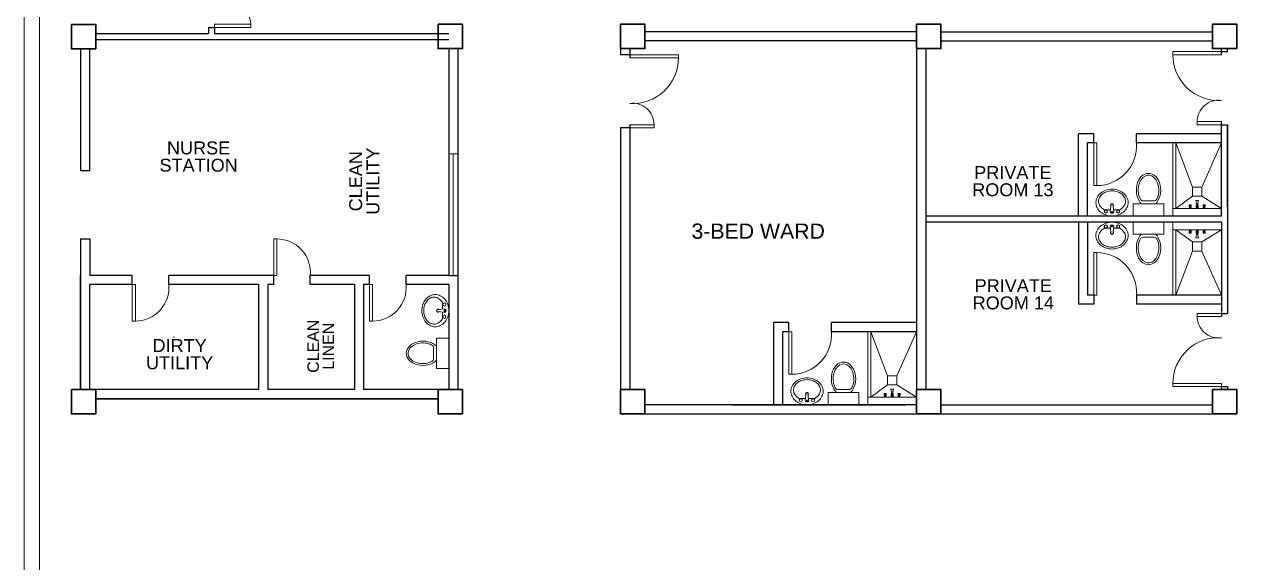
# Model space of a CAD drawing. Header units: millimetres. Extents: x -116 to 421, y 1 to 342.
# Drawn here: x 359.13 to 379.06, y 120.05 to 128.89 of the extents above; entities that cross this region are included whole.
import ezdxf

# ---------------------------------------------------------------- set-up
doc = ezdxf.new("R2010")
doc.units = ezdxf.units.MM
doc.header["$MEASUREMENT"] = 0
doc.layers.add('ahu line', color=7, linetype='Continuous', lineweight=20)
doc.layers.add('label', color=7, linetype='Continuous')
doc.styles.add('SWISSLT175', font='swissl.ttf', dxfattribs={"height": 0.175})

msp = doc.modelspace()

# ---------------------------------------------------------------- linework, layer by layer
at = {"color": 8, "linetype": 'ByBlock', "lineweight": 25}
for p, q in [((360.308, 128.742), (362.008, 128.742)), ((362.008, 128.742), (362.158, 128.742)), ((362.008, 128.742), (362.158, 128.742)), ((362.158, 128.842), (362.258, 128.842)), ((362.158, 128.842), (362.158, 128.742)), ((362.258, 128.842), (362.258, 128.742)), ((362.258, 128.742), (365.058, 128.742)), ((362.258, 128.742), (366.108, 128.742)), ((360.308, 128.642), (365.058, 128.642)), ((362.008, 128.642), (366.108, 128.642)), ((360.058, 128.491), (360.058, 126.491)), ((360.208, 126.491), (360.208, 128.491)), ((366.108, 128.493), (366.108, 124.766)), ((366.258, 128.493), (366.258, 124.766)), ((378.808, 128.393), (378.808, 128.493)), ((378.808, 128.443), (378.908, 128.443)), ((378.908, 128.443), (378.908, 128.493)), ((378.808, 125.743), (378.808, 127.293)), ((378.808, 127.243), (378.908, 127.243)), ((378.908, 125.893), (378.908, 127.243)), ((378.908, 127.243), (378.908, 124.143)), ((360.058, 126.491), (360.208, 126.491)), ((378.808, 125.643), (378.808, 124.093)), ((360.058, 125.366), (360.058, 122.891)), ((360.058, 125.366), (360.208, 125.366)), ((360.208, 125.366), (360.208, 124.766)), ((378.908, 125.493), (378.908, 124.143)), ((363.233, 124.766), (361.508, 124.766)), ((364.808, 124.766), (363.833, 124.766)), ((366.108, 124.766), (365.408, 124.766)), ((366.108, 124.766), (366.258, 124.766)), ((366.258, 124.766), (366.258, 122.893)), ((366.108, 124.616), (366.108, 122.891)), ((378.808, 124.143), (378.908, 124.143)), ((371.446, 123.993), (371.446, 122.643)), ((378.808, 122.893), (378.808, 122.943)), ((378.808, 122.943), (378.908, 122.943)), ((378.908, 122.943), (378.908, 122.893)), ((362.983, 122.891), (360.208, 122.891)), ((364.558, 122.891), (363.133, 122.891)), ((366.108, 122.891), (364.708, 122.891)), ((360.308, 122.741), (365.933, 122.741)), ((365.933, 122.741), (360.308, 122.741)), ((370.766, 122.643), (373.616, 122.643))]:
    msp.add_line(p, q, dxfattribs=at)
at = {"color": 8, "linetype": 'ByBlock', "lineweight": 13}
for p, q in [((362.858, 128.892), (362.258, 128.892)), ((362.258, 128.892), (362.258, 128.842)), ((362.258, 128.842), (362.858, 128.842)), ((362.858, 128.842), (362.858, 128.892))]:
    msp.add_line(p, q, dxfattribs=at)
at = {"color": 8, "lineweight": 25}
for p, q in [((373.796, 128.768), (369.333, 128.768)), ((374.196, 128.768), (378.658, 128.768)), ((373.796, 128.618), (369.333, 128.618)), ((374.196, 128.618), (378.658, 128.618)), ((368.933, 128.493), (368.933, 128.393)), ((369.083, 128.393), (368.933, 128.393)), ((369.083, 128.493), (369.083, 128.343)), ((373.796, 128.493), (373.796, 122.893)), ((373.946, 128.493), (373.946, 122.893)), ((368.933, 127.193), (368.933, 122.893)), ((369.083, 127.193), (368.933, 127.193)), ((369.083, 127.243), (369.083, 122.893)), ((378.808, 125.743), (373.946, 125.743)), ((378.808, 125.643), (373.946, 125.643)), ((373.796, 122.643), (369.333, 122.643)), ((374.196, 122.643), (378.658, 122.643)), ((369.333, 122.493), (373.796, 122.493)), ((374.196, 122.493), (378.658, 122.493))]:
    msp.add_line(p, q, dxfattribs=at)
at = {"color": 8, "linetype": 'ByBlock', "lineweight": 9}
for p, q in [((360.058, 128.491), (360.208, 128.491)), ((366.258, 126.766), (366.108, 126.766)), ((366.183, 126.766), (366.183, 124.766)), ((366.258, 124.766), (366.258, 126.766)), ((378.808, 125.868), (378.008, 125.868)), ((378.808, 125.518), (378.008, 125.518)), ((378.908, 125.443), (378.908, 125.493)), ((373.796, 122.768), (372.996, 122.768)), ((371.596, 122.643), (373.546, 122.643))]:
    msp.add_line(p, q, dxfattribs=at)
at = {"color": 8, "linetype": 'ByBlock', "lineweight": 25, "ltscale": 0.3}
for p, q in [((376.708, 127.093), (376.458, 127.093)), ((376.458, 125.743), (376.458, 127.093)), ((376.708, 126.943), (376.608, 126.943)), ((376.608, 125.743), (376.608, 126.943)), ((376.708, 126.943), (376.708, 127.093)), ((378.808, 127.093), (377.408, 127.093)), ((377.408, 126.943), (377.408, 127.093)), ((378.808, 126.943), (377.408, 126.943)), ((376.458, 125.643), (376.458, 124.293)), ((376.608, 125.643), (376.608, 124.443)), ((360.058, 122.891), (360.058, 124.766)), ((360.908, 124.766), (360.208, 124.766)), ((360.908, 124.616), (360.908, 124.766)), ((363.233, 124.766), (361.508, 124.766)), ((361.508, 124.616), (361.508, 124.766)), ((363.233, 124.616), (363.233, 124.766)), ((364.808, 124.766), (363.833, 124.766)), ((363.833, 124.616), (363.833, 124.766)), ((364.808, 124.616), (364.808, 124.766)), ((366.108, 124.766), (365.408, 124.766)), ((365.408, 124.616), (365.408, 124.766)), ((360.208, 122.891), (360.208, 124.616)), ((360.908, 124.616), (360.208, 124.616)), ((362.983, 124.616), (361.508, 124.616)), ((362.983, 124.616), (362.983, 122.891)), ((363.133, 124.616), (363.133, 122.891)), ((363.233, 124.616), (363.133, 124.616)), ((364.558, 124.616), (363.833, 124.616)), ((364.558, 124.616), (364.558, 122.891)), ((364.708, 124.616), (364.708, 122.891)), ((364.808, 124.616), (364.708, 124.616)), ((364.808, 124.616), (364.708, 124.616)), ((366.108, 124.616), (365.408, 124.616)), ((376.708, 124.443), (376.608, 124.443)), ((376.708, 124.443), (376.708, 124.293)), ((378.808, 124.443), (377.408, 124.443)), ((377.408, 124.443), (377.408, 124.293)), ((376.708, 124.293), (376.458, 124.293)), ((378.808, 124.293), (377.408, 124.293)), ((371.696, 123.993), (371.446, 123.993)), ((371.696, 123.843), (371.696, 123.993)), ((373.796, 123.993), (372.396, 123.993)), ((372.396, 123.843), (372.396, 123.993)), ((371.696, 123.843), (371.596, 123.843)), ((371.596, 122.643), (371.596, 123.843)), ((373.796, 123.843), (372.396, 123.843))]:
    msp.add_line(p, q, dxfattribs=at)
at = {"color": 8, "linetype": 'ByBlock', "lineweight": 9, "ltscale": 0.3}
for p, q in [((378.333, 126.218), (378.058, 126.943)), ((378.483, 126.218), (378.808, 126.943)), ((378.333, 126.068), (378.058, 125.868)), ((378.483, 126.068), (378.808, 125.868)), ((378.333, 125.318), (378.058, 125.518)), ((378.483, 125.318), (378.808, 125.518)), ((378.333, 125.168), (378.058, 124.443)), ((378.483, 125.168), (378.808, 124.443)), ((373.321, 123.118), (373.046, 123.843)), ((373.471, 123.118), (373.796, 123.843)), ((373.321, 122.968), (373.046, 122.768)), ((373.471, 122.968), (373.796, 122.768))]:
    msp.add_line(p, q, dxfattribs=at)
at = {"color": 8, "lineweight": 9}
for p, q in [((376.994, 125.941), (376.98, 125.819)), ((377.023, 125.941), (377.036, 125.819)), ((377.358, 125.943), (377.358, 125.743)), ((377.858, 125.943), (377.358, 125.943)), ((377.699, 125.993), (377.518, 125.993)), ((377.858, 125.743), (377.858, 125.943)), ((378.396, 125.954), (378.387, 125.995)), ((378.389, 126), (378.428, 126)), ((378.42, 125.954), (378.396, 125.954)), ((378.396, 125.954), (378.396, 125.946)), ((378.42, 125.954), (378.396, 125.954)), ((378.396, 125.946), (378.42, 125.946)), ((378.401, 125.884), (378.401, 125.946)), ((378.416, 125.946), (378.416, 125.884)), ((378.42, 125.954), (378.429, 125.995)), ((378.42, 125.946), (378.42, 125.954)), ((377.358, 125.743), (377.858, 125.743)), ((378.277, 125.869), (378.281, 125.876)), ((378.277, 125.869), (378.277, 125.868)), ((378.312, 125.869), (378.277, 125.869)), ((378.312, 125.868), (378.277, 125.868)), ((378.281, 125.925), (378.278, 125.923)), ((378.278, 125.923), (378.278, 125.901)), ((378.311, 125.923), (378.278, 125.923)), ((378.278, 125.901), (378.28, 125.897)), ((378.281, 125.927), (378.281, 125.925)), ((378.308, 125.927), (378.281, 125.927)), ((378.308, 125.925), (378.281, 125.925)), ((378.281, 125.915), (378.281, 125.902)), ((378.281, 125.901), (378.289, 125.901)), ((378.281, 125.896), (378.281, 125.89)), ((378.309, 125.89), (378.281, 125.89)), ((378.281, 125.89), (378.281, 125.887)), ((378.308, 125.887), (378.281, 125.887)), ((378.308, 125.876), (378.281, 125.876)), ((378.283, 125.876), (378.283, 125.887)), ((378.288, 125.915), (378.288, 125.903)), ((378.308, 125.901), (378.3, 125.901)), ((378.301, 125.915), (378.301, 125.903)), ((378.306, 125.876), (378.306, 125.887)), ((378.308, 125.927), (378.308, 125.925)), ((378.308, 125.925), (378.311, 125.923)), ((378.308, 125.915), (378.308, 125.902)), ((378.309, 125.89), (378.308, 125.887)), ((378.312, 125.869), (378.308, 125.876)), ((378.311, 125.901), (378.309, 125.897)), ((378.309, 125.896), (378.309, 125.89)), ((378.311, 125.923), (378.311, 125.901)), ((378.312, 125.869), (378.312, 125.868)), ((378.379, 125.868), (378.391, 125.874)), ((378.437, 125.868), (378.379, 125.868)), ((378.391, 125.884), (378.426, 125.884)), ((378.391, 125.874), (378.391, 125.884)), ((378.391, 125.874), (378.426, 125.874)), ((378.426, 125.874), (378.391, 125.874)), ((378.395, 125.925), (378.392, 125.923)), ((378.401, 125.923), (378.392, 125.923)), ((378.392, 125.923), (378.392, 125.901)), ((378.392, 125.901), (378.394, 125.897)), ((378.394, 125.896), (378.394, 125.89)), ((378.401, 125.89), (378.394, 125.89)), ((378.394, 125.89), (378.395, 125.887)), ((378.401, 125.927), (378.395, 125.927)), ((378.395, 125.927), (378.395, 125.925)), ((378.401, 125.925), (378.395, 125.925)), ((378.395, 125.915), (378.395, 125.902)), ((378.395, 125.901), (378.401, 125.901)), ((378.401, 125.887), (378.395, 125.887)), ((378.397, 125.884), (378.397, 125.887)), ((378.416, 125.884), (378.401, 125.884)), ((378.421, 125.927), (378.416, 125.927)), ((378.421, 125.925), (378.416, 125.925)), ((378.425, 125.923), (378.416, 125.923)), ((378.421, 125.901), (378.416, 125.901)), ((378.422, 125.89), (378.416, 125.89)), ((378.421, 125.887), (378.416, 125.887)), ((378.42, 125.884), (378.42, 125.887)), ((378.421, 125.927), (378.421, 125.925)), ((378.421, 125.925), (378.425, 125.923)), ((378.421, 125.915), (378.421, 125.902)), ((378.422, 125.89), (378.421, 125.887)), ((378.422, 125.896), (378.422, 125.89)), ((378.425, 125.901), (378.423, 125.897)), ((378.425, 125.923), (378.425, 125.901)), ((378.426, 125.884), (378.426, 125.874)), ((378.426, 125.874), (378.437, 125.868)), ((378.509, 125.925), (378.505, 125.923)), ((378.538, 125.923), (378.505, 125.923)), ((378.505, 125.923), (378.505, 125.901)), ((378.505, 125.901), (378.507, 125.897)), ((378.505, 125.869), (378.508, 125.876)), ((378.539, 125.869), (378.505, 125.869)), ((378.505, 125.869), (378.505, 125.868)), ((378.539, 125.868), (378.505, 125.868)), ((378.508, 125.896), (378.508, 125.89)), ((378.508, 125.89), (378.509, 125.887)), ((378.536, 125.89), (378.508, 125.89)), ((378.535, 125.876), (378.508, 125.876)), ((378.535, 125.927), (378.509, 125.927)), ((378.509, 125.927), (378.509, 125.925)), ((378.535, 125.925), (378.509, 125.925)), ((378.509, 125.915), (378.509, 125.902)), ((378.509, 125.901), (378.516, 125.901)), ((378.535, 125.887), (378.509, 125.887)), ((378.51, 125.876), (378.51, 125.887)), ((378.516, 125.915), (378.516, 125.903)), ((378.528, 125.915), (378.528, 125.903)), ((378.535, 125.901), (378.528, 125.901)), ((378.533, 125.876), (378.533, 125.887)), ((378.535, 125.927), (378.535, 125.925)), ((378.535, 125.925), (378.538, 125.923)), ((378.535, 125.915), (378.535, 125.902)), ((378.536, 125.89), (378.535, 125.887)), ((378.539, 125.869), (378.535, 125.876)), ((378.538, 125.901), (378.536, 125.897)), ((378.536, 125.896), (378.536, 125.89)), ((378.538, 125.923), (378.538, 125.901)), ((378.539, 125.869), (378.539, 125.868)), ((376.994, 125.445), (376.98, 125.567)), ((377.023, 125.445), (377.036, 125.567)), ((377.358, 125.443), (377.358, 125.643)), ((377.358, 125.643), (377.858, 125.643)), ((377.858, 125.643), (377.858, 125.443)), ((377.858, 125.443), (377.358, 125.443)), ((377.699, 125.393), (377.518, 125.393)), ((378.277, 125.517), (378.277, 125.518)), ((378.312, 125.518), (378.277, 125.518)), ((378.277, 125.517), (378.281, 125.511)), ((378.312, 125.517), (378.277, 125.517)), ((378.278, 125.485), (378.28, 125.489)), ((378.278, 125.463), (378.278, 125.485)), ((378.281, 125.461), (378.278, 125.463)), ((378.311, 125.463), (378.278, 125.463)), ((378.308, 125.511), (378.281, 125.511)), ((378.308, 125.499), (378.281, 125.499)), ((378.281, 125.497), (378.281, 125.499)), ((378.281, 125.491), (378.281, 125.497)), ((378.309, 125.497), (378.281, 125.497)), ((378.281, 125.485), (378.289, 125.485)), ((378.281, 125.472), (378.281, 125.484)), ((378.281, 125.459), (378.281, 125.461)), ((378.308, 125.461), (378.281, 125.461)), ((378.308, 125.459), (378.281, 125.459)), ((378.283, 125.511), (378.283, 125.499)), ((378.288, 125.472), (378.288, 125.484)), ((378.308, 125.485), (378.3, 125.485)), ((378.301, 125.472), (378.301, 125.484)), ((378.306, 125.511), (378.306, 125.499)), ((378.312, 125.517), (378.308, 125.511)), ((378.309, 125.497), (378.308, 125.499)), ((378.308, 125.472), (378.308, 125.484)), ((378.308, 125.461), (378.311, 125.463)), ((378.308, 125.459), (378.308, 125.461)), ((378.309, 125.491), (378.309, 125.497)), ((378.311, 125.485), (378.309, 125.489)), ((378.311, 125.463), (378.311, 125.485)), ((378.312, 125.517), (378.312, 125.518)), ((378.379, 125.518), (378.391, 125.512)), ((378.437, 125.518), (378.379, 125.518)), ((378.396, 125.433), (378.387, 125.391)), ((378.389, 125.386), (378.428, 125.386)), ((378.391, 125.512), (378.426, 125.512)), ((378.426, 125.512), (378.391, 125.512)), ((378.391, 125.512), (378.391, 125.503)), ((378.391, 125.503), (378.426, 125.503)), ((378.392, 125.485), (378.394, 125.489)), ((378.392, 125.463), (378.392, 125.485)), ((378.401, 125.463), (378.392, 125.463)), ((378.395, 125.461), (378.392, 125.463)), ((378.394, 125.497), (378.395, 125.499)), ((378.401, 125.497), (378.394, 125.497)), ((378.394, 125.491), (378.394, 125.497)), ((378.401, 125.499), (378.395, 125.499)), ((378.395, 125.485), (378.401, 125.485)), ((378.395, 125.472), (378.395, 125.484)), ((378.401, 125.461), (378.395, 125.461)), ((378.395, 125.459), (378.395, 125.461)), ((378.401, 125.459), (378.395, 125.459)), ((378.396, 125.433), (378.396, 125.44)), ((378.396, 125.44), (378.42, 125.44)), ((378.42, 125.433), (378.396, 125.433)), ((378.42, 125.433), (378.396, 125.433)), ((378.397, 125.503), (378.397, 125.499)), ((378.401, 125.503), (378.401, 125.44)), ((378.416, 125.503), (378.401, 125.503)), ((378.416, 125.44), (378.416, 125.503)), ((378.421, 125.499), (378.416, 125.499)), ((378.422, 125.497), (378.416, 125.497)), ((378.421, 125.485), (378.416, 125.485)), ((378.425, 125.463), (378.416, 125.463)), ((378.421, 125.461), (378.416, 125.461)), ((378.421, 125.459), (378.416, 125.459)), ((378.42, 125.503), (378.42, 125.499)), ((378.42, 125.44), (378.42, 125.433)), ((378.42, 125.433), (378.429, 125.391)), ((378.422, 125.497), (378.421, 125.499)), ((378.421, 125.472), (378.421, 125.484)), ((378.421, 125.461), (378.425, 125.463)), ((378.421, 125.459), (378.421, 125.461)), ((378.422, 125.491), (378.422, 125.497)), ((378.425, 125.485), (378.423, 125.489)), ((378.425, 125.463), (378.425, 125.485)), ((378.426, 125.512), (378.437, 125.518)), ((378.426, 125.503), (378.426, 125.512)), ((378.539, 125.518), (378.505, 125.518)), ((378.505, 125.517), (378.505, 125.518)), ((378.539, 125.517), (378.505, 125.517)), ((378.505, 125.517), (378.508, 125.511)), ((378.505, 125.485), (378.507, 125.489)), ((378.505, 125.463), (378.505, 125.485)), ((378.538, 125.463), (378.505, 125.463)), ((378.509, 125.461), (378.505, 125.463)), ((378.535, 125.511), (378.508, 125.511)), ((378.508, 125.497), (378.509, 125.499)), ((378.536, 125.497), (378.508, 125.497)), ((378.508, 125.491), (378.508, 125.497)), ((378.535, 125.499), (378.509, 125.499)), ((378.509, 125.485), (378.516, 125.485)), ((378.509, 125.472), (378.509, 125.484)), ((378.535, 125.461), (378.509, 125.461)), ((378.509, 125.459), (378.509, 125.461)), ((378.535, 125.459), (378.509, 125.459)), ((378.51, 125.511), (378.51, 125.499)), ((378.516, 125.472), (378.516, 125.484)), ((378.535, 125.485), (378.528, 125.485)), ((378.528, 125.472), (378.528, 125.484)), ((378.533, 125.511), (378.533, 125.499)), ((378.539, 125.517), (378.535, 125.511)), ((378.536, 125.497), (378.535, 125.499)), ((378.535, 125.472), (378.535, 125.484)), ((378.535, 125.461), (378.538, 125.463)), ((378.535, 125.459), (378.535, 125.461)), ((378.536, 125.491), (378.536, 125.497)), ((378.538, 125.485), (378.536, 125.489)), ((378.538, 125.463), (378.538, 125.485)), ((378.539, 125.517), (378.539, 125.518)), ((365.911, 124.203), (366.033, 124.216)), ((365.911, 124.174), (366.033, 124.161)), ((365.859, 123.579), (365.859, 123.398)), ((366.109, 123.738), (365.909, 123.738)), ((365.909, 123.738), (365.909, 123.238)), ((366.109, 123.238), (366.109, 123.738)), ((365.909, 123.238), (366.109, 123.238)), ((371.981, 122.841), (371.968, 122.719)), ((372.01, 122.841), (372.023, 122.719)), ((372.346, 122.843), (372.346, 122.643)), ((372.846, 122.843), (372.346, 122.843)), ((372.686, 122.893), (372.505, 122.893)), ((372.846, 122.643), (372.846, 122.843)), ((373.269, 122.825), (373.265, 122.823)), ((373.265, 122.823), (373.265, 122.801)), ((373.299, 122.823), (373.265, 122.823)), ((373.265, 122.801), (373.268, 122.797)), ((373.265, 122.769), (373.268, 122.776)), ((373.265, 122.769), (373.265, 122.768)), ((373.299, 122.769), (373.265, 122.769)), ((373.299, 122.768), (373.265, 122.768)), ((373.268, 122.796), (373.268, 122.79)), ((373.296, 122.79), (373.268, 122.79)), ((373.268, 122.79), (373.269, 122.787)), ((373.296, 122.776), (373.268, 122.776)), ((373.269, 122.827), (373.269, 122.825)), ((373.295, 122.827), (373.269, 122.827)), ((373.295, 122.825), (373.269, 122.825)), ((373.269, 122.815), (373.269, 122.802)), ((373.269, 122.801), (373.276, 122.801)), ((373.295, 122.787), (373.269, 122.787)), ((373.271, 122.776), (373.271, 122.787)), ((373.276, 122.815), (373.276, 122.803)), ((373.288, 122.815), (373.288, 122.803)), ((373.295, 122.801), (373.288, 122.801)), ((373.293, 122.776), (373.293, 122.787)), ((373.295, 122.827), (373.295, 122.825)), ((373.295, 122.825), (373.299, 122.823)), ((373.295, 122.815), (373.295, 122.802)), ((373.296, 122.79), (373.295, 122.787)), ((373.299, 122.801), (373.296, 122.797)), ((373.296, 122.796), (373.296, 122.79)), ((373.299, 122.769), (373.296, 122.776)), ((373.299, 122.823), (373.299, 122.801)), ((373.299, 122.769), (373.299, 122.768)), ((373.367, 122.768), (373.378, 122.774)), ((373.425, 122.768), (373.367, 122.768)), ((373.383, 122.854), (373.375, 122.895)), ((373.376, 122.9), (373.415, 122.9)), ((373.378, 122.784), (373.413, 122.784)), ((373.378, 122.774), (373.378, 122.784)), ((373.378, 122.774), (373.413, 122.774)), ((373.413, 122.774), (373.378, 122.774)), ((373.383, 122.825), (373.379, 122.823)), ((373.388, 122.823), (373.379, 122.823)), ((373.379, 122.823), (373.379, 122.801)), ((373.379, 122.801), (373.381, 122.797)), ((373.382, 122.801), (373.388, 122.801)), ((373.382, 122.796), (373.382, 122.79)), ((373.388, 122.79), (373.382, 122.79)), ((373.382, 122.79), (373.382, 122.787)), ((373.388, 122.787), (373.382, 122.787)), ((373.408, 122.854), (373.383, 122.854)), ((373.383, 122.854), (373.383, 122.846)), ((373.408, 122.854), (373.383, 122.854)), ((373.383, 122.846), (373.408, 122.846)), ((373.388, 122.827), (373.383, 122.827)), ((373.383, 122.827), (373.383, 122.825)), ((373.388, 122.825), (373.383, 122.825)), ((373.383, 122.815), (373.383, 122.802)), ((373.384, 122.784), (373.384, 122.787)), ((373.388, 122.784), (373.388, 122.846)), ((373.403, 122.784), (373.388, 122.784)), ((373.403, 122.846), (373.403, 122.784)), ((373.409, 122.827), (373.403, 122.827)), ((373.409, 122.825), (373.403, 122.825)), ((373.412, 122.823), (373.403, 122.823)), ((373.409, 122.801), (373.403, 122.801)), ((373.41, 122.79), (373.403, 122.79)), ((373.409, 122.787), (373.403, 122.787)), ((373.407, 122.784), (373.407, 122.787)), ((373.408, 122.854), (373.417, 122.895)), ((373.408, 122.846), (373.408, 122.854)), ((373.409, 122.827), (373.409, 122.825)), ((373.409, 122.825), (373.412, 122.823)), ((373.409, 122.815), (373.409, 122.802)), ((373.41, 122.79), (373.409, 122.787)), ((373.412, 122.801), (373.41, 122.797)), ((373.41, 122.796), (373.41, 122.79)), ((373.412, 122.823), (373.412, 122.801)), ((373.413, 122.784), (373.413, 122.774)), ((373.413, 122.774), (373.425, 122.768)), ((373.492, 122.769), (373.496, 122.776)), ((373.526, 122.769), (373.492, 122.769)), ((373.492, 122.769), (373.492, 122.768)), ((373.526, 122.768), (373.492, 122.768)), ((373.496, 122.825), (373.493, 122.823)), ((373.526, 122.823), (373.493, 122.823)), ((373.493, 122.823), (373.493, 122.801)), ((373.493, 122.801), (373.495, 122.797)), ((373.495, 122.796), (373.495, 122.79)), ((373.495, 122.79), (373.496, 122.787)), ((373.523, 122.79), (373.495, 122.79)), ((373.522, 122.827), (373.496, 122.827)), ((373.496, 122.827), (373.496, 122.825)), ((373.522, 122.825), (373.496, 122.825)), ((373.496, 122.815), (373.496, 122.802)), ((373.496, 122.801), (373.503, 122.801)), ((373.523, 122.787), (373.496, 122.787)), ((373.523, 122.776), (373.496, 122.776)), ((373.498, 122.776), (373.498, 122.787)), ((373.503, 122.815), (373.503, 122.803)), ((373.515, 122.815), (373.515, 122.803)), ((373.523, 122.801), (373.515, 122.801)), ((373.521, 122.776), (373.521, 122.787)), ((373.522, 122.827), (373.522, 122.825)), ((373.522, 122.825), (373.526, 122.823)), ((373.522, 122.815), (373.522, 122.802)), ((373.523, 122.796), (373.523, 122.79)), ((373.523, 122.79), (373.523, 122.787)), ((373.526, 122.769), (373.523, 122.776)), ((373.526, 122.801), (373.524, 122.797)), ((373.526, 122.823), (373.526, 122.801)), ((373.526, 122.769), (373.526, 122.768)), ((372.346, 122.643), (372.846, 122.643))]:
    msp.add_line(p, q, dxfattribs=at)
at = {"color": 8, "linetype": 'ByBlock', "lineweight": 35}
for points in [[(359.908, 128.891), (360.308, 128.891), (360.308, 128.491), (359.908, 128.491)], [(365.933, 128.893), (366.333, 128.893), (366.333, 128.493), (365.933, 128.493)], [(359.908, 122.891), (360.308, 122.891), (360.308, 122.491), (359.908, 122.491)], [(365.933, 122.893), (366.333, 122.893), (366.333, 122.493), (365.933, 122.493)]]:
    msp.add_lwpolyline(points, close=True, dxfattribs=at)
at = {"color": 8, "lineweight": 35}
for points in [[(368.933, 128.893), (369.333, 128.893), (369.333, 128.493), (368.933, 128.493)], [(373.796, 128.893), (374.196, 128.893), (374.196, 128.493), (373.796, 128.493)], [(378.658, 128.893), (379.058, 128.893), (379.058, 128.493), (378.658, 128.493)], [(368.933, 122.893), (369.333, 122.893), (369.333, 122.493), (368.933, 122.493)], [(373.796, 122.893), (374.196, 122.893), (374.196, 122.493), (373.796, 122.493)], [(378.658, 122.893), (379.058, 122.893), (379.058, 122.493), (378.658, 122.493)]]:
    msp.add_lwpolyline(points, close=True, dxfattribs=at)
at = {"color": 8, "lineweight": 13, "ltscale": 0.03}
msp.add_lwpolyline([(369.083, 128.393), (369.883, 128.393), (369.883, 128.343), (369.083, 128.343)], dxfattribs=at)
for points in [[(378.808, 128.393), (378.808, 128.443), (378.008, 128.443), (378.008, 128.393)], [(369.083, 127.193), (369.083, 127.243), (369.483, 127.243), (369.483, 127.193)], [(378.808, 127.243), (378.808, 127.293), (378.408, 127.293), (378.408, 127.243)], [(376.708, 126.943), (376.758, 126.943), (376.758, 126.243), (376.708, 126.243)], [(363.233, 124.766), (363.283, 124.766), (363.283, 125.366), (363.233, 125.366)], [(376.708, 124.443), (376.758, 124.443), (376.758, 125.143), (376.708, 125.143)], [(360.908, 124.616), (360.958, 124.616), (360.958, 124.016), (360.908, 124.016)], [(364.808, 124.616), (364.858, 124.616), (364.858, 124.016), (364.808, 124.016)], [(378.808, 124.143), (378.808, 124.093), (378.408, 124.093), (378.408, 124.143)], [(371.696, 123.843), (371.746, 123.843), (371.746, 123.143), (371.696, 123.143)], [(378.808, 122.993), (378.808, 122.943), (378.008, 122.943), (378.008, 122.993)]]:
    msp.add_lwpolyline(points, close=True, dxfattribs=at)
at = {"color": 8, "linetype": 'ByBlock', "lineweight": 9, "ltscale": 0.3}
for points in [[(378.058, 125.868), (378.058, 126.943), (378.008, 126.943), (378.008, 125.743), (378.008, 125.743)], [(378.058, 125.518), (378.058, 124.443), (378.008, 124.443), (378.008, 125.643), (378.008, 125.643)], [(373.046, 122.768), (373.046, 123.843), (372.996, 123.843), (372.996, 122.643), (372.996, 122.643)]]:
    msp.add_lwpolyline(points, dxfattribs=at)
at = {"color": 8, "lineweight": 9}
for points in [[(377.231, 125.985, 0.124838), (377.215, 126.048, 0.105788), (377.166, 126.105, 0.086697), (377.096, 126.142, 0.076776), (377.008, 126.155, 0.076776), (376.921, 126.142, 0.086697), (376.851, 126.105, 0.105788), (376.802, 126.048, 0.124838), (376.786, 125.985, 0.124838), (376.802, 125.923, 0.105788), (376.851, 125.865, 0.040067), (376.882, 125.845), (376.984, 125.845, 0.040067)], [(377.033, 125.845), (377.135, 125.845, 0.040067), (377.166, 125.865, 0.105788), (377.215, 125.923, 0.124838), (377.231, 125.985, 0.124838)], [(377.231, 125.401, -0.124838), (377.215, 125.339, -0.105788), (377.166, 125.281, -0.086697), (377.096, 125.245, -0.076776), (377.008, 125.231, -0.076776), (376.921, 125.245, -0.086697), (376.851, 125.281, -0.105788), (376.802, 125.339, -0.124838), (376.786, 125.401, -0.124838), (376.802, 125.464, -0.105788), (376.851, 125.521, -0.040067), (376.882, 125.541), (376.984, 125.541, -0.040067)], [(377.033, 125.541), (377.135, 125.541, -0.040067), (377.166, 125.521, -0.105788), (377.215, 125.464, -0.124838), (377.231, 125.401, -0.124838)], [(365.867, 124.411, 0.124838), (365.804, 124.395, 0.105788), (365.747, 124.346, 0.086697), (365.71, 124.276, 0.076776), (365.697, 124.188, 0.076776), (365.71, 124.101, 0.086697), (365.747, 124.031, 0.105788), (365.804, 123.982, 0.124838), (365.867, 123.966, 0.124838), (365.929, 123.982, 0.105788), (365.987, 124.031, 0.040067), (366.007, 124.062), (366.007, 124.164, 0.040067)], [(366.007, 124.213), (366.007, 124.315, 0.040067), (365.987, 124.346, 0.105788), (365.929, 124.395, 0.124838), (365.867, 124.411, 0.124838)], [(372.218, 122.885, 0.124838), (372.202, 122.948, 0.105788), (372.153, 123.005, 0.086697), (372.083, 123.042, 0.076776), (371.996, 123.055, 0.076776), (371.908, 123.042, 0.086697), (371.838, 123.005, 0.105788), (371.789, 122.948, 0.124838), (371.773, 122.885, 0.124838), (371.789, 122.823, 0.105788), (371.838, 122.765, 0.040067), (371.869, 122.745), (371.971, 122.745, 0.040067)], [(372.02, 122.745), (372.122, 122.745, 0.040067), (372.153, 122.765, 0.105788), (372.202, 122.823, 0.124838), (372.218, 122.885, 0.124838)]]:
    msp.add_lwpolyline(points, format="xyb", dxfattribs=at)
at = {"color": 8, "linetype": 'ByBlock', "lineweight": 9, "ltscale": 0.03}
for points in [[(378.333, 126.068), (378.483, 126.068), (378.483, 126.218), (378.333, 126.218)], [(378.333, 125.318), (378.483, 125.318), (378.483, 125.168), (378.333, 125.168)], [(373.321, 122.968), (373.471, 122.968), (373.471, 123.118), (373.321, 123.118)]]:
    msp.add_lwpolyline(points, close=True, dxfattribs=at)
at = {"color": 8, "lineweight": 9}
for points in [[(377.273, 125.422, -0.11576), (377.254, 125.34, -0.104047), (377.196, 125.266, -0.090875), (377.112, 125.218, -0.083344), (377.008, 125.201, -0.083344), (376.905, 125.218, -0.090875), (376.821, 125.266, -0.104047), (376.763, 125.34, -0.11576), (376.743, 125.422, -0.11576), (376.763, 125.505, -0.104047), (376.821, 125.578, -0.090875), (376.905, 125.626, -0.083344), (377.008, 125.643, -0.083344), (377.112, 125.626, -0.090875), (377.196, 125.578, -0.104047), (377.254, 125.505, -0.11576)], [(365.888, 124.453, 0.11576), (365.805, 124.434, 0.104047), (365.732, 124.376, 0.090875), (365.684, 124.292, 0.083344), (365.667, 124.188, 0.083344), (365.684, 124.085, 0.090875), (365.732, 124.001, 0.104047), (365.805, 123.943, 0.11576), (365.888, 123.923, 0.11576), (365.97, 123.943, 0.104047), (366.044, 124.001, 0.090875), (366.091, 124.085, 0.083344), (366.109, 124.188, 0.083344), (366.091, 124.292, 0.090875), (366.044, 124.376, 0.104047), (365.97, 124.434, 0.11576)], [(372.261, 122.864, 0.11576), (372.241, 122.947, 0.104047), (372.183, 123.02, 0.090875), (372.099, 123.068, 0.083344), (371.996, 123.085, 0.083344), (371.892, 123.068, 0.090875), (371.808, 123.02, 0.104047), (371.75, 122.947, 0.11576), (371.731, 122.864, 0.11576), (371.75, 122.782, 0.104047), (371.808, 122.708, 0.090875), (371.892, 122.66, 0.083344), (371.996, 122.643, 0.083344), (372.099, 122.66, 0.090875), (372.183, 122.708, 0.104047), (372.241, 122.782, 0.11576)]]:
    msp.add_lwpolyline(points, format="xyb", close=True, dxfattribs=at)
for centre, radius in [((376.907, 125.816), 0.0255), ((377.008, 125.81), 0.0095), ((377.11, 125.816), 0.0255), ((376.907, 125.57), 0.0255), ((377.008, 125.577), 0.0095), ((377.11, 125.57), 0.0255), ((366.036, 124.29), 0.0255), ((366.042, 124.188), 0.0095), ((366.036, 124.087), 0.0255), ((371.894, 122.716), 0.0255), ((371.996, 122.71), 0.0095), ((372.097, 122.716), 0.0255)]:
    msp.add_circle(centre, radius, dxfattribs=at)
at = {"color": 8, "linetype": 'ByBlock', "lineweight": 13}
msp.add_arc((362.258, 128.842), 0.6, 4.7802, 90, dxfattribs=at)
at = {"color": 8, "lineweight": 13, "ltscale": 0.03}
for centre, radius, start, end in [((369.132, 128.343), 0.752, 266.3048, 0), ((378.76, 128.393), 0.752, 180, 273.6952), ((369.13, 127.243), 0.353, 0, 97.6281), ((378.761, 127.293), 0.353, 82.3719, 180), ((376.758, 126.895), 0.652, 270, 4.2422), ((363.283, 124.814), 0.552, 355.0209, 90), ((376.758, 124.491), 0.652, 355.7578, 90), ((360.958, 124.568), 0.552, 270, 4.9791), ((364.858, 124.568), 0.552, 270, 4.9791), ((378.761, 124.093), 0.353, 180, 277.6281), ((371.746, 123.795), 0.652, 270, 4.2422), ((378.76, 122.993), 0.752, 86.3048, 180)]:
    msp.add_arc(centre, radius, start, end, dxfattribs=at)
at = {"color": 8, "lineweight": 9}
for centre, radius, start, end in [((376.992, 125.915), 0.267, 109.0569, 129.8268), ((377.008, 125.868), 0.317, 90, 109.0569), ((377.008, 125.868), 0.317, 70.9431, 90), ((377.024, 125.915), 0.267, 50.1732, 70.9431), ((376.929, 125.964), 0.185, 153.5873, 180), ((376.929, 125.964), 0.185, 180, 206.4127), ((376.967, 125.945), 0.228, 129.8268, 153.5873), ((377.008, 125.918), 0.025, 126.3068, 221.2022), ((377.008, 125.847), 0.0948, 81.2026, 98.7974), ((377.008, 125.918), 0.025, 71.3793, 108.6207), ((377.008, 125.918), 0.025, 318.7978, 53.6932), ((377.049, 125.945), 0.228, 26.4127, 50.1732), ((377.088, 125.964), 0.185, 360, 26.4127), ((377.088, 125.964), 0.185, 333.5873, 0), ((377.518, 126.043), 0.05, 208.0084, 270), ((377.699, 126.043), 0.05, 270, 331.8499), ((376.967, 125.983), 0.228, 206.4127, 230.1732), ((376.992, 126.013), 0.267, 230.1732, 250.9431), ((377.008, 126.06), 0.317, 250.9431, 270), ((377.008, 125.816), 0.028, 173.7545, 6.2455), ((377.008, 126.06), 0.317, 270, 289.0569), ((377.024, 126.013), 0.267, 289.0569, 309.8268), ((377.049, 125.983), 0.228, 309.8268, 333.5873), ((377.008, 125.57), 0.028, 353.7545, 186.2455), ((377.008, 125.468), 0.025, 138.7978, 233.6932), ((377.008, 125.539), 0.0948, 261.2026, 278.7974), ((377.008, 125.468), 0.025, 251.3793, 288.6207), ((377.008, 125.468), 0.025, 306.3068, 41.2022), ((377.518, 125.343), 0.05, 90, 151.9916), ((377.699, 125.343), 0.05, 28.1501, 90), ((365.934, 124.188), 0.025, 161.3793, 198.6207), ((366.005, 124.188), 0.0948, 171.2026, 188.7974), ((365.934, 124.188), 0.025, 48.7978, 143.6932), ((365.934, 124.188), 0.025, 216.3068, 311.2022), ((366.036, 124.188), 0.028, 263.7545, 96.2455), ((365.809, 123.579), 0.05, 0, 61.8499), ((365.809, 123.398), 0.05, 298.0084, 360), ((371.996, 122.818), 0.025, 126.3068, 221.2022), ((371.996, 122.747), 0.0948, 81.2026, 98.7974), ((371.996, 122.818), 0.025, 71.3793, 108.6207), ((371.996, 122.818), 0.025, 318.7978, 53.6932), ((372.505, 122.943), 0.05, 208.0084, 270), ((372.686, 122.943), 0.05, 270, 331.8499), ((371.996, 122.716), 0.028, 173.7545, 6.2455)]:
    msp.add_arc(centre, radius, start, end, dxfattribs=at)
for centre, major_axis, ratio, start_param, end_param in [((377.608, 126.168), (0, -0.275), 0.727273, 0.612555, 5.670631), ((378.391, 125.997), (-0.00268, 0.00268), 1, 6.066508, 7.43657), ((378.269, 125.914), (-0.00896, -0.00896), 1, 2.418785, 3.129871), ((378.266, 125.909), (-0.0118, -0.0118), 1, 1.703115, 1.83534), ((378.277, 125.896), (-0.00268, -0.00268), 1, 2.356082, 2.850023), ((378.278, 125.902), (-0.00268, -0.00268), 1, 1.728443, 2.356082), ((378.299, 125.914), (-0.00738, 0.00738), 1, 6.21008, 6.994878), ((378.292, 125.903), (-0.00268, 0.00268), 1, 0.785286, 1.412925), ((378.299, 125.908), (-0.00887, -0.00887), 1, -0.157871, 0.203142), ((378.295, 125.919), (-0.00268, -0.00268), 1, 3.214474, 4.639283), ((378.295, 125.9), (-0.00268, -0.00268), 1, 0.203142, 1.36743), ((378.29, 125.914), (-0.00738, 0.00738), 1, 4.000472, 4.78527), ((378.29, 125.908), (-0.00887, 0.00887), 1, 2.938226, 3.299239), ((378.297, 125.903), (-0.00268, 0.00268), 1, 3.299239, 3.926878), ((378.32, 125.914), (-0.00896, -0.00896), 1, -1.559299, -0.848214), ((378.311, 125.902), (-0.00268, 0.00268), 1, 0.785286, 1.412925), ((378.323, 125.909), (-0.0118, -0.0118), 1, -0.264769, -0.132543), ((378.312, 125.896), (-0.00268, -0.00268), 1, -1.279452, -0.785511), ((378.382, 125.914), (-0.00896, -0.00896), 1, 2.418785, 3.129871), ((378.38, 125.909), (-0.0118, 0.0118), 1, 3.273911, 3.406137), ((378.391, 125.902), (-0.00268, 0.00268), 1, 3.299239, 3.926878), ((378.39, 125.896), (-0.00268, 0.00268), 1, 3.926878, 4.42082), ((378.434, 125.914), (-0.00896, 0.00896), 1, 0.011497, 0.722582), ((378.425, 125.902), (-0.00268, -0.00268), 1, -0.785511, -0.157871), ((378.436, 125.909), (-0.0118, 0.0118), 1, 1.306028, 1.438253), ((378.426, 125.896), (-0.00268, -0.00268), 1, -1.279452, -0.785511), ((378.496, 125.914), (-0.00896, 0.00896), 1, 3.989582, 4.700667), ((378.494, 125.909), (-0.0118, -0.0118), 1, 1.703115, 1.83534), ((378.504, 125.896), (-0.00268, 0.00268), 1, 3.926878, 4.42082), ((378.505, 125.902), (-0.00268, 0.00268), 1, 3.299239, 3.926878), ((378.526, 125.914), (-0.00738, -0.00738), 1, 4.639283, 5.424081), ((378.52, 125.903), (-0.00268, 0.00268), 1, 0.785286, 1.412925), ((378.527, 125.908), (-0.00887, 0.00887), 1, 1.412925, 1.773938), ((378.522, 125.919), (-0.00268, 0.00268), 1, 4.78527, 6.21008), ((378.522, 125.9), (-0.00268, -0.00268), 1, 0.203142, 1.36743), ((378.517, 125.914), (-0.00738, 0.00738), 1, 4.000472, 4.78527), ((378.517, 125.908), (-0.00887, -0.00887), 1, 1.36743, 1.728443), ((378.524, 125.903), (-0.00268, 0.00268), 1, 3.299239, 3.926878), ((378.548, 125.914), (-0.00896, -0.00896), 1, -1.559299, -0.848214), ((378.539, 125.902), (-0.00268, -0.00268), 1, -0.785511, -0.157871), ((378.55, 125.909), (-0.0118, -0.0118), 1, -0.264769, -0.132543), ((378.54, 125.896), (-0.00268, 0.00268), 1, 0.291344, 0.785286), ((378.426, 125.389), (0.00268, -0.00268), 1, -0.216453, 1.153609), ((365.684, 123.488), (0.275, 0), 0.727273, 0.612555, 5.670631), ((372.596, 123.068), (0, -0.275), 0.727273, 0.612555, 5.670631), ((373.256, 122.814), (0.00896, 0.00896), 1, 5.560378, 6.271464), ((373.254, 122.809), (-0.0118, 0.0118), 1, 3.273911, 3.406137), ((373.265, 122.802), (0.00268, 0.00268), 1, 4.870036, 5.497675), ((373.264, 122.796), (0.00268, 0.00268), 1, 5.497675, 5.991616), ((373.286, 122.814), (0.00738, 0.00738), 1, 1.497691, 2.282489), ((373.28, 122.803), (-0.00268, 0.00268), 1, 0.785286, 1.412925), ((373.287, 122.808), (0.00887, 0.00887), 1, 2.983721, 3.344735), ((373.282, 122.819), (-0.00268, 0.00268), 1, -1.497915, -0.073106), ((373.282, 122.8), (-0.00268, 0.00268), 1, 1.773938, 2.938226), ((373.277, 122.808), (0.00887, 0.00887), 1, 4.509022, 4.870036), ((373.278, 122.814), (-0.00738, 0.00738), 1, 4.000472, 4.78527), ((373.284, 122.803), (-0.00268, 0.00268), 1, 3.299239, 3.926878), ((373.308, 122.814), (-0.00896, 0.00896), 1, 0.011497, 0.722582), ((373.299, 122.802), (0.00268, 0.00268), 1, 2.356082, 2.983721), ((373.31, 122.809), (-0.0118, 0.0118), 1, 1.306028, 1.438253), ((373.3, 122.796), (0.00268, 0.00268), 1, 1.862141, 2.356082), ((373.378, 122.897), (0.00268, 0.00268), 1, 1.354119, 2.724181), ((373.37, 122.814), (-0.00896, 0.00896), 1, 3.989582, 4.700667), ((373.367, 122.809), (0.0118, 0.0118), 1, 4.844707, 4.976933), ((373.378, 122.796), (-0.00268, 0.00268), 1, 3.926878, 4.42082), ((373.379, 122.802), (-0.00268, 0.00268), 1, 3.299239, 3.926878), ((373.421, 122.814), (-0.00896, 0.00896), 1, 0.011497, 0.722582), ((373.413, 122.802), (-0.00268, 0.00268), 1, 0.785286, 1.412925), ((373.424, 122.809), (0.0118, 0.0118), 1, 2.876824, 3.009049), ((373.413, 122.796), (-0.00268, 0.00268), 1, 0.291344, 0.785286), ((373.484, 122.814), (0.00896, 0.00896), 1, 5.560378, 6.271464), ((373.481, 122.809), (-0.0118, 0.0118), 1, 3.273911, 3.406137), ((373.492, 122.796), (0.00268, 0.00268), 1, 5.497675, 5.991616), ((373.492, 122.802), (0.00268, 0.00268), 1, 4.870036, 5.497675), ((373.514, 122.814), (0.00738, 0.00738), 1, 1.497691, 2.282489), ((373.507, 122.803), (-0.00268, 0.00268), 1, 0.785286, 1.412925), ((373.514, 122.808), (0.00887, 0.00887), 1, 2.983721, 3.344735), ((373.509, 122.819), (-0.00268, 0.00268), 1, -1.497915, -0.073106), ((373.509, 122.8), (-0.00268, 0.00268), 1, 1.773938, 2.938226), ((373.504, 122.808), (0.00887, 0.00887), 1, 4.509022, 4.870036), ((373.505, 122.814), (-0.00738, 0.00738), 1, 4.000472, 4.78527), ((373.512, 122.803), (-0.00268, 0.00268), 1, 3.299239, 3.926878), ((373.535, 122.814), (-0.00896, 0.00896), 1, 0.011497, 0.722582), ((373.526, 122.802), (0.00268, 0.00268), 1, 2.356082, 2.983721), ((373.538, 122.809), (0.0118, 0.0118), 1, 2.876824, 3.009049), ((373.527, 122.796), (0.00268, 0.00268), 1, 1.862141, 2.356082)]:
    msp.add_ellipse(centre, major_axis=major_axis, ratio=ratio, start_param=start_param, end_param=end_param, dxfattribs=at)
at = {"color": 8, "lineweight": 9, "extrusion": (-4.99074e-41, 2.88216e-41, -1)}
for centre, major_axis, start_param, end_param in [((378.426, 125.997), (-0.00268, -0.00268), 2.92514, 4.295202), ((373.413, 122.897), (0.00268, 0.00268), -0.216453, 1.153609)]:
    msp.add_ellipse(centre, major_axis=major_axis, ratio=1, start_param=start_param, end_param=end_param, dxfattribs=at)
at = {"color": 8, "lineweight": 9, "extrusion": (0, 0, -1)}
msp.add_ellipse((377.608, 125.218), major_axis=(0, 0.275), ratio=0.727273, start_param=0.612555, end_param=5.670631, dxfattribs=at)
at = {"color": 8, "lineweight": 9, "extrusion": (-4.99074e-41, -2.88216e-41, -1)}
for centre, major_axis, start_param, end_param in [((378.269, 125.472), (0.00896, -0.00896), 5.560378, 6.271464), ((378.277, 125.491), (0.00268, -0.00268), 5.497675, 5.991616), ((378.266, 125.478), (-0.0118, -0.0118), 3.273911, 3.406137), ((378.278, 125.484), (0.00268, -0.00268), 4.870036, 5.497675), ((378.292, 125.484), (-0.00268, -0.00268), 0.785286, 1.412925), ((378.299, 125.472), (0.00738, -0.00738), 1.497691, 2.282489), ((378.299, 125.479), (0.00887, -0.00887), 2.983721, 3.344735), ((378.295, 125.486), (-0.00268, -0.00268), 1.773938, 2.938226), ((378.295, 125.467), (-0.00268, -0.00268), -1.497915, -0.073106), ((378.29, 125.479), (0.00887, -0.00887), 4.509022, 4.870036), ((378.29, 125.472), (-0.00738, -0.00738), 4.000472, 4.78527), ((378.297, 125.484), (-0.00268, -0.00268), 3.299239, 3.926878), ((378.323, 125.478), (-0.0118, -0.0118), 1.306028, 1.438253), ((378.311, 125.484), (0.00268, -0.00268), 2.356082, 2.983721), ((378.32, 125.472), (-0.00896, -0.00896), 0.011497, 0.722582), ((378.312, 125.491), (0.00268, -0.00268), 1.862141, 2.356082), ((378.391, 125.389), (0.00268, -0.00268), 1.354119, 2.724181), ((378.382, 125.472), (-0.00896, -0.00896), 3.989582, 4.700667), ((378.38, 125.478), (0.0118, -0.0118), 4.844707, 4.976933), ((378.39, 125.491), (-0.00268, -0.00268), 3.926878, 4.42082), ((378.391, 125.484), (-0.00268, -0.00268), 3.299239, 3.926878), ((378.425, 125.484), (-0.00268, -0.00268), 0.785286, 1.412925), ((378.434, 125.472), (-0.00896, -0.00896), 0.011497, 0.722582), ((378.426, 125.491), (-0.00268, -0.00268), 0.291344, 0.785286), ((378.436, 125.478), (0.0118, -0.0118), 2.876824, 3.009049), ((378.496, 125.472), (0.00896, -0.00896), 5.560378, 6.271464), ((378.504, 125.491), (0.00268, -0.00268), 5.497675, 5.991616), ((378.494, 125.478), (-0.0118, -0.0118), 3.273911, 3.406137), ((378.505, 125.484), (0.00268, -0.00268), 4.870036, 5.497675), ((378.527, 125.479), (0.00887, -0.00887), 2.983721, 3.344735), ((378.52, 125.484), (-0.00268, -0.00268), 0.785286, 1.412925), ((378.526, 125.472), (0.00738, -0.00738), 1.497691, 2.282489), ((378.522, 125.467), (-0.00268, -0.00268), -1.497915, -0.073106), ((378.522, 125.486), (-0.00268, -0.00268), 1.773938, 2.938226), ((378.517, 125.479), (0.00887, -0.00887), 4.509022, 4.870036), ((378.517, 125.472), (-0.00738, -0.00738), 4.000472, 4.78527), ((378.524, 125.484), (-0.00268, -0.00268), 3.299239, 3.926878), ((378.539, 125.484), (0.00268, -0.00268), 2.356082, 2.983721), ((378.548, 125.472), (-0.00896, -0.00896), 0.011497, 0.722582), ((378.54, 125.491), (0.00268, -0.00268), 1.862141, 2.356082), ((378.55, 125.478), (0.0118, -0.0118), 2.876824, 3.009049)]:
    msp.add_ellipse(centre, major_axis=major_axis, ratio=1, start_param=start_param, end_param=end_param, dxfattribs=at)
at = {"color": 8, "lineweight": 9}
for points in [[(377.743, 126.02), (377.752, 126.036), (377.759, 126.054), (377.786, 126.145), (377.781, 126.232), (377.723, 126.364), (377.673, 126.405), (377.575, 126.419), (377.523, 126.393), (377.449, 126.282), (377.431, 126.198), (377.446, 126.084), (377.458, 126.049), (377.474, 126.02)], [(377.743, 125.367), (377.752, 125.35), (377.759, 125.332), (377.786, 125.241), (377.781, 125.154), (377.723, 125.022), (377.673, 124.981), (377.575, 124.967), (377.523, 124.993), (377.449, 125.105), (377.431, 125.188), (377.446, 125.302), (377.458, 125.337), (377.474, 125.367)], [(365.832, 123.623), (365.816, 123.632), (365.798, 123.639), (365.707, 123.666), (365.62, 123.661), (365.488, 123.603), (365.447, 123.553), (365.433, 123.455), (365.459, 123.403), (365.57, 123.329), (365.654, 123.311), (365.768, 123.327), (365.803, 123.338), (365.832, 123.354)], [(372.73, 122.92), (372.739, 122.936), (372.747, 122.954), (372.773, 123.045), (372.768, 123.132), (372.711, 123.264), (372.66, 123.305), (372.562, 123.319), (372.51, 123.293), (372.436, 123.182), (372.418, 123.098), (372.434, 122.984), (372.445, 122.949), (372.461, 122.92)]]:
    msp.add_open_spline(points, degree=3, knots=[0.937253, 0.937253, 0.937253, 0.937253, 1.185372, 1.185372, 2.113864, 2.113864, 3.042356, 3.042356, 3.970847, 3.970847, 4.899339, 4.899339, 5.346062, 5.346062, 5.346062, 5.346062], dxfattribs=at)
at = {"color": 8, "linetype": 'ByBlock', "lineweight": 9, "ltscale": 0.3}
msp.add_point((361.596, 123.754), dxfattribs=at)
at = {"layer": 'ahu line', "linetype": 'Continuous'}
for p, q in [((359.132, 112.263), (359.132, 149.819)), ((359.382, 112.263), (359.382, 149.819))]:
    msp.add_line(p, q, dxfattribs=at)

# ---------------------------------------------------------------- texts
at = {"layer": 'label', "color": 8, "linetype": 'ByBlock', "lineweight": 9, "ltscale": 0.4, "char_height": 0.2125, "attachment_point": 5, "line_spacing_factor": 0.8, "style": 'SWISSLT175'}
for s, insert in [('NURSE\\PSTATION', (361.998, 126.718)), ('PRIVATE ^JROOM 13', (375.379, 126.314)), ('PRIVATE ^JROOM 14', (375.386, 124.456)), ('DIRTY\\PUTILITY', (361.686, 123.472))]:
    msp.add_mtext(s, dxfattribs=dict(at, insert=insert))
at = {"layer": 'label', "color": 8, "linetype": 'ByBlock', "lineweight": 9, "ltscale": 0.4, "attachment_point": 5, "rotation": 90, "line_spacing_factor": 0.8, "style": 'SWISSLT175'}
for s, insert, char_height in [('CLEAN \\PUTILITY', (364.722, 126.314), 0.2125), ('CLEAN\\PLINEN', (364.005, 123.604), 0.1875)]:
    msp.add_mtext(s, dxfattribs=dict(at, insert=insert, char_height=char_height))
at = {"layer": 'label', "color": 8, "lineweight": 9, "ltscale": 0.4, "insert": (371.194, 125.493), "char_height": 0.25, "attachment_point": 5, "line_spacing_factor": 0.8, "style": 'SWISSLT175'}
msp.add_mtext('3-BED WARD', dxfattribs=at)

doc.saveas('drawing.dxf')
